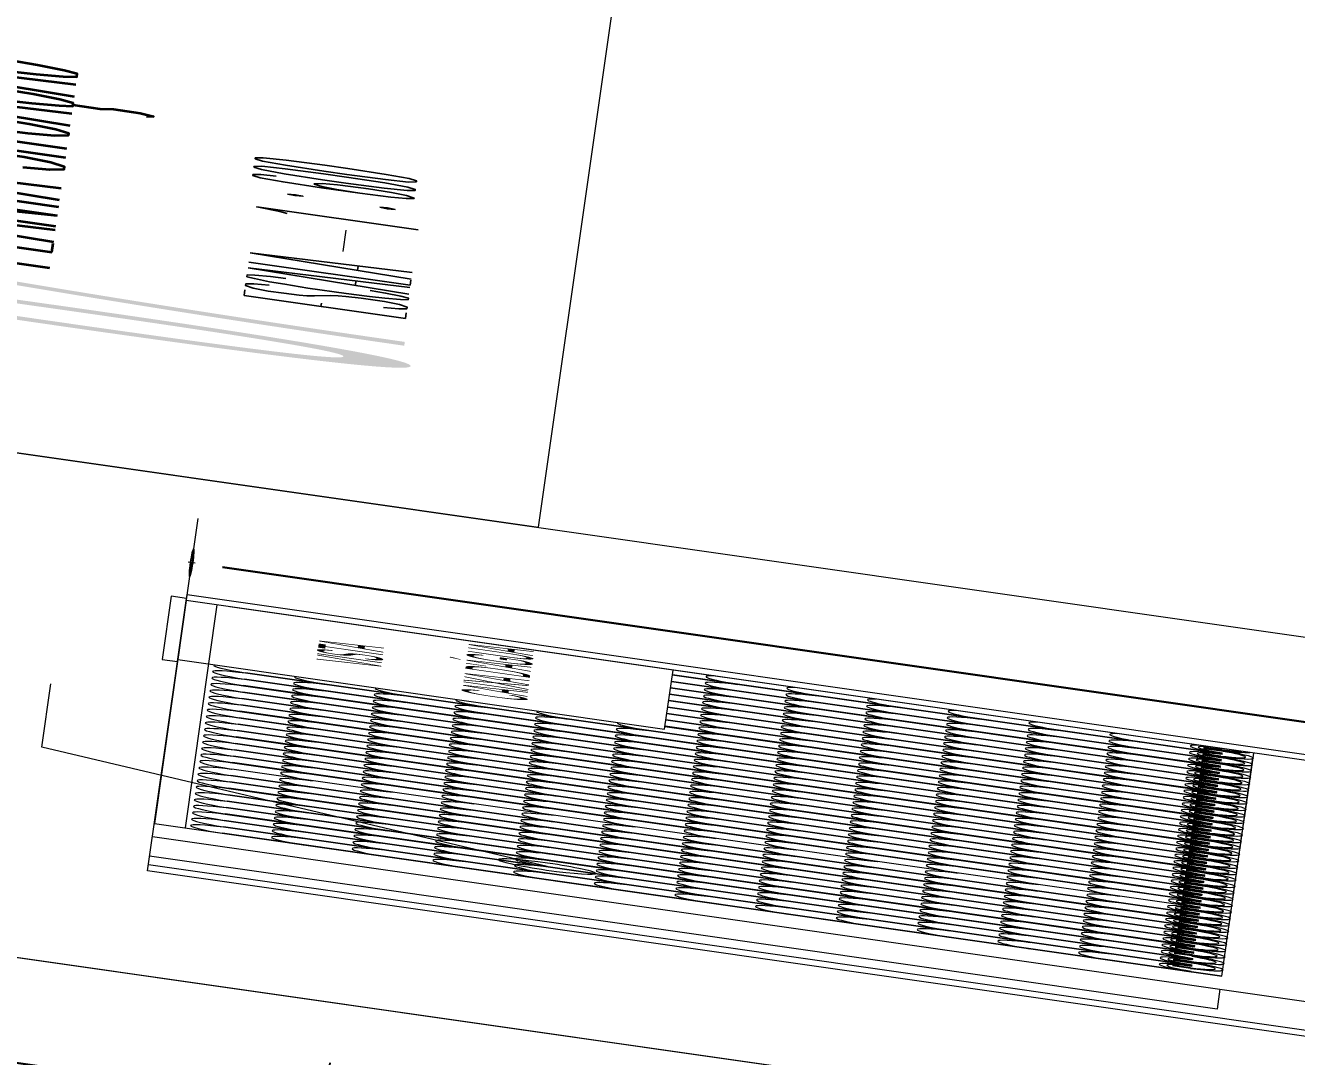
# Model space of a CAD drawing. Header units: millimetres. Extents: x -361192058 to 101130107379, y -14071650034 to 19218552450.
# Drawn here: x -134727.3 to -134581.4, y 41576.6 to 41694.9 of the extents above; entities that cross this region are included whole.
import ezdxf
from ezdxf.enums import TextEntityAlignment as Align

# ---------------------------------------------------------------- set-up
doc = ezdxf.new("R2010")
doc.units = ezdxf.units.MM
doc.header["$LTSCALE"] = 0.5
doc.layers.add('02', color=2, linetype='Continuous')
doc.layers.add('DIVERSOS', color=4, linetype='Continuous')
for name, color, linetype, lineweight in [('E-lay-9', 9, 'Continuous', 9), ('E-TXT-G', 3, 'Continuous', 30), ('E-TXT-W', 7, 'Continuous', 15), ('E-TXT-Y', 2, 'Continuous', 40)]:
    doc.layers.add(name, color=color, linetype=linetype, lineweight=lineweight)
doc.styles.add('REG140', font='romans.shx', dxfattribs={"width": 0.8, "height": 0.35})
doc.styles.add('REG80', font='romans.shx', dxfattribs={"width": 0.8, "height": 0.1})
doc.styles.add('SANSSERIF', font='sas_____.pfb', dxfattribs={"height": 1})
doc.styles.add('SANSSERIF2', font='sanssb__.ttf', dxfattribs={"width": 0.8})
doc.styles.get("Standard").update_dxf_attribs({"font": 'txt.shx', "height": 0.12})
doc.dimstyles.new('ESCALA50', dxfattribs={"dimtxt": 0.1, "dimasz": 0.06, "dimexe": 0.18, "dimexo": 0.06, "dimgap": 0.1, "dimtad": 1, "dimzin": 4, "dimdsep": 46, "dimtxsty": 'Standard', "dimblk1": 'BOLA', "dimblk2": 'BOLA', "dimsah": 1, "dimcen": -0.06, "dimse1": 1, "dimse2": 1, "dimclrd": 7, "dimclrt": 3, "dimadec": 0, "dimazin": 0, "dimtfac": 1, "dimtix": 1, "dimtmove": 0, "dimatfit": 3, "dimldrblk": 'BOLA', "dimfxl": 0, "dimtolj": 1, "dimtzin": 4, "dimarcsym": 0})

# ---------------------------------------------------------------- blocks, each defined once
blk = doc.blocks.new('BOLA')
for p, q in [((0, -1.435), (0, 1.435)), ((-1.435, 0), (1.435, 0))]:
    blk.add_line(p, q)
blk.add_circle((0, 0), 0.452)
blk = doc.blocks.new('*D893')
at = {"layer": 'Defpoints', "color": 0, "transparency": 16777216}
for p in [(4198.9358, 2424.1947), (4199.7133, 2424.1947), (4198.9358, 2419.1947)]:
    blk.add_point(p, dxfattribs=at)
at = {"layer": 'E-lay-9', "color": 7, "lineweight": -2, "transparency": 16777216}
blk.add_line((4199.7133, 2419.2547), (4199.7133, 2424.1347), dxfattribs=at)
at = {"layer": 'E-lay-9', "color": 7, "lineweight": -2, "transparency": 16777216, "xscale": 0.06, "yscale": 0.06, "zscale": 0.06}
for p, rotation in [((4199.7133, 2424.1947), 90), ((4199.7133, 2419.1947), 270)]:
    blk.add_blockref('BOLA', p, dxfattribs=dict(at, rotation=rotation))
at = {"layer": 'E-lay-9', "color": 3, "lineweight": 18, "transparency": 16777216, "insert": (4199.5533, 2421.6947), "char_height": 0.12, "attachment_point": 5, "rotation": 90}
blk.add_mtext('\\A1;5.00', dxfattribs=at)
blk = doc.blocks.new('IND_DES')
at = {"layer": 'E-TXT-W'}
blk.add_line((0.02692, -0.24277), (0.19837, -0.24277), dxfattribs=at)
at = {"layer": 'E-TXT-G', "style": 'REG80', "width": 0.8}
for s, p in [('ESCALA', (-0.44627, -0.28644)), ('1', (0.24256, -0.28644)), (':', (0.39879, -0.27065))]:
    blk.add_text(s, height=0.1, dxfattribs=at).set_placement(p)
blk.add_attdef('ESCALA', (0.48972, -0.28123), '', height=0.1, dxfattribs=at)
at = {"layer": 'E-TXT-W', "style": 'SANSSERIF2', "width": 0.6}
blk.add_attdef('00', text='', height=0.4, dxfattribs=at).set_placement((-0.70829, -0.2881), align=Align.CENTER)
at = {"layer": 'E-TXT-Y', "style": 'REG140', "width": 0.8}
for tag, p in [('PROJETO', (-0.45632, 0.18293)), ('DESENHO', (-0.45821, -0.06584))]:
    blk.add_attdef(tag, p, '', height=0.175, dxfattribs=at)
blk = doc.blocks.new('*D1448')
at = {"layer": 'Defpoints', "color": 0, "transparency": 16777216}
for p in [(4185.9588, 2426.9932), (4185.9588, 2423.7932), (4186.6764, 2423.7932)]:
    blk.add_point(p, dxfattribs=at)
at = {"layer": 'DIVERSOS', "color": 7, "lineweight": -2, "transparency": 16777216}
blk.add_line((4186.6764, 2426.9332), (4186.6764, 2423.8532), dxfattribs=at)
at = {"layer": 'DIVERSOS', "color": 7, "lineweight": -2, "transparency": 16777216, "xscale": 0.06, "yscale": 0.06, "zscale": 0.06}
for p, rotation in [((4186.6764, 2426.9932), 90), ((4186.6764, 2423.7932), 270)]:
    blk.add_blockref('BOLA', p, dxfattribs=dict(at, rotation=rotation))
at = {"layer": 'DIVERSOS', "color": 3, "lineweight": 18, "transparency": 16777216, "insert": (4186.5164, 2425.3932), "char_height": 0.12, "attachment_point": 5, "rotation": 90}
blk.add_mtext('\\A1;3.20', dxfattribs=at)
blk = doc.blocks.new('APROVADO QUADRA 21.2 MBVII')
at = {"layer": '02', "color": 8, "lineweight": 18}
for p, q in [((4192.2773, 2422.1117), (4192.2773, 2424.1947)), ((4192.7773, 2424.1947), (4192.7773, 2421.7947)), ((4192.7773, 2422.1117), (4192.2773, 2422.1117))]:
    blk.add_line(p, q, dxfattribs=at)
at = {"layer": '02', "lineweight": 18}
for points in [[(4189.29, 2443.4403), (4175.4514, 2443.4403), (4175.4514, 2409.6235), (4189.29, 2409.6235)], [(4221.9158, 2443.4122), (4201.8317, 2443.4122), (4201.8317, 2423.5409), (4221.9158, 2423.5409)], [(4201.81, 2425.7872), (4189.2963, 2425.7872), (4189.2963, 2416.8479), (4201.81, 2416.8479)]]:
    blk.add_lwpolyline(points, close=True, dxfattribs=at)
at = {"layer": 'E-lay-9', "lineweight": 18}
for p, q in [((4193.4338, 2423.4318), (4194.6044, 2424.4308)), ((4194.6044, 2424.4308), (4196.2056, 2424.4308)), ((4198.8086, 2424.2247), (4197.2086, 2424.2247)), ((4197.2086, 2424.2247), (4197.2086, 2424.1947)), ((4198.8086, 2424.1947), (4198.8086, 2424.2247)), ((4191.9086, 2424.1947), (4198.9086, 2424.1947)), ((4191.9086, 2421.7447), (4191.9086, 2424.1947)), ((4192.0586, 2421.7947), (4192.0586, 2424.1947)), ((4198.7586, 2424.1947), (4193.1086, 2424.1947)), ((4193.1086, 2424.1947), (4193.1086, 2422.1117)), ((4197.2086, 2424.1947), (4198.8086, 2424.1947)), ((4198.7586, 2421.7947), (4198.7586, 2424.1947)), ((4198.9086, 2424.1947), (4198.9086, 2421.7447)), ((4198.7586, 2424.1347), (4193.1086, 2424.1347)), ((4198.7586, 2422.1737), (4198.7586, 2424.1093)), ((4193.1086, 2422.1117), (4193.1086, 2424.0617)), ((4193.261, 2422.1737), (4193.261, 2424.0617)), ((4193.2712, 2422.1737), (4193.2712, 2424.0617)), ((4193.4236, 2422.1737), (4193.4236, 2424.0617)), ((4193.4338, 2422.1737), (4193.4338, 2424.0617)), ((4193.5862, 2422.1737), (4193.5862, 2424.0617)), ((4193.5963, 2422.1737), (4193.5963, 2424.0617)), ((4193.7487, 2422.1737), (4193.7487, 2424.0617)), ((4193.7589, 2422.1737), (4193.7589, 2424.0617)), ((4193.9113, 2422.1737), (4193.9113, 2424.0617)), ((4193.9215, 2422.1737), (4193.9215, 2424.0617)), ((4194.0739, 2422.1737), (4194.0739, 2424.0617)), ((4194.084, 2422.1737), (4194.084, 2424.0617)), ((4194.2365, 2422.1737), (4194.2365, 2424.0617)), ((4194.2466, 2422.1737), (4194.2466, 2424.0617)), ((4194.399, 2422.1737), (4194.399, 2424.0617)), ((4194.4092, 2422.1737), (4194.4092, 2424.0617)), ((4194.5616, 2422.1737), (4194.5616, 2424.0617)), ((4194.5718, 2422.1737), (4194.5718, 2424.0617)), ((4194.7343, 2422.1737), (4194.7343, 2424.0617)), ((4194.8867, 2422.1737), (4194.8867, 2424.0617)), ((4194.8969, 2422.1737), (4194.8969, 2424.0617)), ((4195.0493, 2422.1737), (4195.0493, 2424.0617)), ((4195.0595, 2422.1737), (4195.0595, 2424.0617)), ((4195.2119, 2422.1737), (4195.2119, 2424.0617)), ((4195.222, 2422.1737), (4195.222, 2424.0617)), ((4195.3744, 2422.1737), (4195.3744, 2424.0617)), ((4195.3846, 2422.1737), (4195.3846, 2424.0617)), ((4195.537, 2422.1737), (4195.537, 2424.0617)), ((4195.5472, 2422.1737), (4195.5472, 2424.0617)), ((4195.6996, 2422.1737), (4195.6996, 2424.0617)), ((4195.7097, 2422.1737), (4195.7097, 2424.0617)), ((4195.8622, 2422.1737), (4195.8622, 2424.0617)), ((4195.8723, 2422.1737), (4195.8723, 2424.0617)), ((4196.0247, 2422.1737), (4196.0247, 2424.0617)), ((4196.0349, 2422.1737), (4196.0349, 2424.0617)), ((4196.1873, 2422.1737), (4196.1873, 2424.0617)), ((4196.1975, 2422.1737), (4196.1975, 2424.0617)), ((4196.3499, 2422.1737), (4196.3499, 2424.0617)), ((4196.36, 2422.1737), (4196.36, 2424.0617)), ((4196.5124, 2422.1737), (4196.5124, 2424.0617)), ((4196.5226, 2422.1737), (4196.5226, 2424.0617)), ((4196.675, 2422.1737), (4196.675, 2424.0617)), ((4196.6852, 2422.1737), (4196.6852, 2424.0617)), ((4196.8376, 2422.1737), (4196.8376, 2424.0617)), ((4196.8477, 2422.1737), (4196.8477, 2424.0617)), ((4197.0001, 2422.1737), (4197.0001, 2424.0617)), ((4197.0103, 2422.1737), (4197.0103, 2424.0617)), ((4197.1627, 2422.1737), (4197.1627, 2424.0617)), ((4197.1729, 2422.1737), (4197.1729, 2424.0617)), ((4197.3253, 2422.1737), (4197.3253, 2423.2447)), ((4197.3354, 2422.1737), (4197.3354, 2423.2447)), ((4197.4879, 2422.1737), (4197.4879, 2423.2447)), ((4197.498, 2422.1737), (4197.498, 2423.2447)), ((4197.6504, 2422.1737), (4197.6504, 2423.2447)), ((4197.6606, 2422.1737), (4197.6606, 2423.2447)), ((4197.813, 2422.1737), (4197.813, 2423.2447)), ((4197.8232, 2422.1737), (4197.8232, 2423.2447)), ((4197.9756, 2422.1737), (4197.9756, 2423.2447)), ((4197.9857, 2422.1737), (4197.9857, 2423.2447)), ((4198.1381, 2422.1737), (4198.1381, 2423.2447)), ((4198.1483, 2422.1737), (4198.1483, 2423.2447)), ((4198.3007, 2422.1737), (4198.3007, 2423.2447)), ((4198.3109, 2422.1737), (4198.3109, 2423.2447)), ((4198.4633, 2422.1737), (4198.4633, 2423.2447)), ((4198.4734, 2422.1737), (4198.4734, 2423.2447)), ((4198.6258, 2422.1737), (4198.6258, 2423.2447)), ((4198.636, 2422.1737), (4198.636, 2423.2447)), ((4193.1899, 2422.1737), (4193.1899, 2422.2089)), ((4193.2055, 2422.1737), (4193.2055, 2422.2089)), ((4193.3267, 2422.1737), (4193.3267, 2422.2089)), ((4193.3423, 2422.1737), (4193.3423, 2422.2089)), ((4193.3525, 2422.1737), (4193.3525, 2422.2089)), ((4193.3681, 2422.1737), (4193.3681, 2422.2089)), ((4193.5049, 2422.1737), (4193.5049, 2422.2089)), ((4193.515, 2422.1737), (4193.515, 2422.2089)), ((4193.5306, 2422.1737), (4193.5306, 2422.2089)), ((4193.6519, 2422.1737), (4193.6519, 2422.2089)), ((4193.6675, 2422.1737), (4193.6675, 2422.2089)), ((4193.6776, 2422.1737), (4193.6776, 2422.2089)), ((4193.6932, 2422.1737), (4193.6932, 2422.2089)), ((4193.8144, 2422.1737), (4193.8144, 2422.2089)), ((4193.83, 2422.1737), (4193.83, 2422.2089)), ((4193.8402, 2422.1737), (4193.8402, 2422.2089)), ((4193.8558, 2422.1737), (4193.8558, 2422.2089)), ((4193.977, 2422.1737), (4193.977, 2422.2089)), ((4193.9926, 2422.1737), (4193.9926, 2422.2089)), ((4194.0028, 2422.1737), (4194.0028, 2422.2089)), ((4194.0183, 2422.1737), (4194.0183, 2422.2089)), ((4194.1396, 2422.1737), (4194.1396, 2422.2089)), ((4194.1552, 2422.1737), (4194.1552, 2422.2089)), ((4194.1653, 2422.1737), (4194.1653, 2422.2089)), ((4194.1809, 2422.1737), (4194.1809, 2422.2089)), ((4194.3022, 2422.1737), (4194.3022, 2422.2089)), ((4194.3177, 2422.1737), (4194.3177, 2422.2089)), ((4194.3279, 2422.1737), (4194.3279, 2422.2089)), ((4194.3435, 2422.1737), (4194.3435, 2422.2089)), ((4194.4647, 2422.1737), (4194.4647, 2422.2089)), ((4194.4803, 2422.1737), (4194.4803, 2422.2089)), ((4194.4905, 2422.1737), (4194.4905, 2422.2089)), ((4194.5061, 2422.1737), (4194.5061, 2422.2089)), ((4194.6273, 2422.1737), (4194.6273, 2422.2089)), ((4194.6429, 2422.1737), (4194.6429, 2422.2089)), ((4194.653, 2422.1737), (4194.653, 2422.2089)), ((4194.6686, 2422.1737), (4194.6686, 2422.2089)), ((4194.7899, 2422.1737), (4194.7899, 2422.2089)), ((4194.8054, 2422.1737), (4194.8054, 2422.2089)), ((4194.8156, 2422.1737), (4194.8156, 2422.2089)), ((4194.8312, 2422.1737), (4194.8312, 2422.2089)), ((4194.9524, 2422.1737), (4194.9524, 2422.2089)), ((4194.968, 2422.1737), (4194.968, 2422.2089)), ((4194.9782, 2422.1737), (4194.9782, 2422.2089)), ((4194.9938, 2422.1737), (4194.9938, 2422.2089)), ((4195.115, 2422.1737), (4195.115, 2422.2089)), ((4195.1306, 2422.1737), (4195.1306, 2422.2089)), ((4195.1407, 2422.1737), (4195.1407, 2422.2089)), ((4195.1563, 2422.1737), (4195.1563, 2422.2089)), ((4195.2776, 2422.1737), (4195.2776, 2422.2089)), ((4195.2932, 2422.1737), (4195.2932, 2422.2089)), ((4195.3033, 2422.1737), (4195.3033, 2422.2089)), ((4195.3189, 2422.1737), (4195.3189, 2422.2089)), ((4195.4401, 2422.1737), (4195.4401, 2422.2089)), ((4195.4557, 2422.1737), (4195.4557, 2422.2089)), ((4195.4659, 2422.1737), (4195.4659, 2422.2089)), ((4195.4815, 2422.1737), (4195.4815, 2422.2089)), ((4195.6027, 2422.1737), (4195.6027, 2422.2089)), ((4195.6183, 2422.1737), (4195.6183, 2422.2089)), ((4195.6285, 2422.1737), (4195.6285, 2422.2089)), ((4195.644, 2422.1737), (4195.644, 2422.2089)), ((4195.7653, 2422.1737), (4195.7653, 2422.2089)), ((4195.7809, 2422.1737), (4195.7809, 2422.2089)), ((4195.791, 2422.1737), (4195.791, 2422.2089)), ((4195.8066, 2422.1737), (4195.8066, 2422.2089)), ((4195.9279, 2422.1737), (4195.9279, 2422.2089)), ((4195.9434, 2422.1737), (4195.9434, 2422.2089)), ((4195.9536, 2422.1737), (4195.9536, 2422.2089)), ((4195.9692, 2422.1737), (4195.9692, 2422.2089)), ((4196.0904, 2422.1737), (4196.0904, 2422.2089)), ((4196.106, 2422.1737), (4196.106, 2422.2089)), ((4196.1162, 2422.1737), (4196.1162, 2422.2089)), ((4196.1318, 2422.1737), (4196.1318, 2422.2089)), ((4196.253, 2422.1737), (4196.253, 2422.2089)), ((4196.2686, 2422.1737), (4196.2686, 2422.2089)), ((4196.2787, 2422.1737), (4196.2787, 2422.2089)), ((4196.2943, 2422.1737), (4196.2943, 2422.2089)), ((4196.4156, 2422.1737), (4196.4156, 2422.2089)), ((4196.4311, 2422.1737), (4196.4311, 2422.2089)), ((4196.4413, 2422.1737), (4196.4413, 2422.2089)), ((4196.4569, 2422.1737), (4196.4569, 2422.2089)), ((4196.5781, 2422.1737), (4196.5781, 2422.2089)), ((4196.5937, 2422.1737), (4196.5937, 2422.2089)), ((4196.6039, 2422.1737), (4196.6039, 2422.2089)), ((4196.6195, 2422.1737), (4196.6195, 2422.2089)), ((4196.7407, 2422.1737), (4196.7407, 2422.2089)), ((4196.7563, 2422.1737), (4196.7563, 2422.2089)), ((4196.7664, 2422.1737), (4196.7664, 2422.2089)), ((4196.782, 2422.1737), (4196.782, 2422.2089)), ((4196.9033, 2422.1737), (4196.9033, 2422.2089)), ((4196.9189, 2422.1737), (4196.9189, 2422.2089)), ((4196.929, 2422.1737), (4196.929, 2422.2089)), ((4196.9446, 2422.1737), (4196.9446, 2422.2089)), ((4197.0658, 2422.1737), (4197.0658, 2422.2089)), ((4197.0814, 2422.1737), (4197.0814, 2422.2089)), ((4197.0916, 2422.1737), (4197.0916, 2422.2089)), ((4197.1072, 2422.1737), (4197.1072, 2422.2089)), ((4197.2284, 2422.1737), (4197.2284, 2422.2089)), ((4197.244, 2422.1737), (4197.244, 2422.2089)), ((4197.2542, 2422.1737), (4197.2542, 2422.2089)), ((4197.2697, 2422.1737), (4197.2697, 2422.2089)), ((4197.391, 2422.1737), (4197.391, 2422.2089)), ((4197.4066, 2422.1737), (4197.4066, 2422.2089)), ((4197.4167, 2422.1737), (4197.4167, 2422.2089)), ((4197.4323, 2422.1737), (4197.4323, 2422.2089)), ((4197.5536, 2422.1737), (4197.5536, 2422.2089)), ((4197.5691, 2422.1737), (4197.5691, 2422.2089)), ((4197.5793, 2422.1737), (4197.5793, 2422.2089)), ((4197.5949, 2422.1737), (4197.5949, 2422.2089)), ((4197.7161, 2422.1737), (4197.7161, 2422.2089)), ((4197.7317, 2422.1737), (4197.7317, 2422.2089)), ((4197.7419, 2422.1737), (4197.7419, 2422.2089)), ((4197.7575, 2422.1737), (4197.7575, 2422.2089)), ((4197.8787, 2422.1737), (4197.8787, 2422.2089)), ((4197.8943, 2422.1737), (4197.8943, 2422.2089)), ((4197.9044, 2422.1737), (4197.9044, 2422.2089)), ((4197.92, 2422.1737), (4197.92, 2422.2089)), ((4198.0413, 2422.1737), (4198.0413, 2422.2089)), ((4198.0568, 2422.1737), (4198.0568, 2422.2089)), ((4198.067, 2422.1737), (4198.067, 2422.2089)), ((4198.0826, 2422.1737), (4198.0826, 2422.2089)), ((4198.2038, 2422.1737), (4198.2038, 2422.2089)), ((4198.2194, 2422.1737), (4198.2194, 2422.2089)), ((4198.2296, 2422.1737), (4198.2296, 2422.2089)), ((4198.2452, 2422.1737), (4198.2452, 2422.2089)), ((4198.3664, 2422.1737), (4198.3664, 2422.2089)), ((4198.382, 2422.1737), (4198.382, 2422.2089)), ((4198.3921, 2422.1737), (4198.3921, 2422.2089)), ((4198.4077, 2422.1737), (4198.4077, 2422.2089)), ((4198.529, 2422.1737), (4198.529, 2422.2089)), ((4198.5446, 2422.1737), (4198.5446, 2422.2089)), ((4198.5547, 2422.1737), (4198.5547, 2422.2089)), ((4198.5703, 2422.1737), (4198.5703, 2422.2089)), ((4198.6915, 2422.1737), (4198.6915, 2422.2089)), ((4198.7071, 2422.1737), (4198.7071, 2422.2089)), ((4198.7173, 2422.1737), (4198.7173, 2422.2089)), ((4198.7329, 2422.1737), (4198.7329, 2422.2089)), ((4193.1086, 2422.1117), (4194.7344, 2422.1117)), ((4193.7589, 2422.1117), (4195.3847, 2422.1117)), ((4194.4092, 2422.1117), (4196.0349, 2422.1117)), ((4195.0595, 2422.1117), (4196.6852, 2422.1117)), ((4195.7097, 2422.1117), (4197.3355, 2422.1117)), ((4196.36, 2422.1117), (4197.9858, 2422.1117)), ((4197.0103, 2422.1117), (4198.6361, 2422.1117)), ((4197.1729, 2422.1117), (4198.7586, 2422.1117))]:
    blk.add_line(p, q, dxfattribs=at)
blk.add_lwpolyline([(4198.7586, 2423.2447), (4198.7586, 2424.1947), (4197.2586, 2424.1947), (4197.2586, 2423.2447)], close=True, dxfattribs=at)
at = {"layer": 'E-lay-9', "lineweight": 18, "flags": 128}
for points in [[(4193.1086, 2422.1717), (4193.1242, 2422.1717, -0.788263), (4193.2454, 2422.1717), (4193.261, 2422.1717, 0.827036)], [(4193.2712, 2422.1717), (4193.2868, 2422.1717, -0.788263), (4193.408, 2422.1717), (4193.4236, 2422.1717, 0.827036)], [(4193.4338, 2422.1717), (4193.4494, 2422.1717, -0.788263), (4193.5706, 2422.1717), (4193.5862, 2422.1717, 0.827036)], [(4193.5963, 2422.1717), (4193.6119, 2422.1717, -0.788263), (4193.7332, 2422.1717), (4193.7487, 2422.1717, 0.827036)], [(4193.7589, 2422.1717), (4193.7745, 2422.1717, -0.788263), (4193.8957, 2422.1717), (4193.9113, 2422.1717, 0.827036)], [(4193.9215, 2422.1717), (4193.9371, 2422.1717, -0.788263), (4194.0583, 2422.1717), (4194.0739, 2422.1717, 0.827036)], [(4194.084, 2422.1717), (4194.0996, 2422.1717, -0.788263), (4194.2209, 2422.1717), (4194.2365, 2422.1717, 0.827036)], [(4194.2466, 2422.1717), (4194.2622, 2422.1717, -0.788263), (4194.3834, 2422.1717), (4194.399, 2422.1717, 0.827036)], [(4194.4092, 2422.1717), (4194.4248, 2422.1717, -0.788263), (4194.546, 2422.1717), (4194.5616, 2422.1717, 0.827036)], [(4194.5718, 2422.1717), (4194.5873, 2422.1717, -0.788263), (4194.7086, 2422.1717), (4194.7242, 2422.1717, 0.827036)], [(4194.7343, 2422.1717), (4194.7499, 2422.1717, -0.788263), (4194.8711, 2422.1717), (4194.8867, 2422.1717, 0.827036)], [(4194.8969, 2422.1717), (4194.9125, 2422.1717, -0.788263), (4195.0337, 2422.1717), (4195.0493, 2422.1717, 0.827036)], [(4195.0595, 2422.1717), (4195.0751, 2422.1717, -0.788263), (4195.1963, 2422.1717), (4195.2119, 2422.1717, 0.827036)], [(4195.222, 2422.1717), (4195.2376, 2422.1717, -0.788263), (4195.3589, 2422.1717), (4195.3744, 2422.1717, 0.827036)], [(4195.3846, 2422.1717), (4195.4002, 2422.1717, -0.788263), (4195.5214, 2422.1717), (4195.537, 2422.1717, 0.827036)], [(4195.5472, 2422.1717), (4195.5628, 2422.1717, -0.788263), (4195.684, 2422.1717), (4195.6996, 2422.1717, 0.827036)], [(4195.7097, 2422.1717), (4195.7253, 2422.1717, -0.788263), (4195.8466, 2422.1717), (4195.8622, 2422.1717, 0.827036)], [(4195.8723, 2422.1717), (4195.8879, 2422.1717, -0.788263), (4196.0091, 2422.1717), (4196.0247, 2422.1717, 0.827036)], [(4196.0349, 2422.1717), (4196.0505, 2422.1717, -0.788263), (4196.1717, 2422.1717), (4196.1873, 2422.1717, 0.827036)], [(4196.1975, 2422.1717), (4196.213, 2422.1717, -0.788263), (4196.3343, 2422.1717), (4196.3499, 2422.1717, 0.827036)], [(4196.36, 2422.1717), (4196.3756, 2422.1717, -0.788263), (4196.4968, 2422.1717), (4196.5124, 2422.1717, 0.827036)], [(4196.5226, 2422.1717), (4196.5382, 2422.1717, -0.788263), (4196.6594, 2422.1717), (4196.675, 2422.1717, 0.827036)], [(4196.6852, 2422.1717), (4196.7008, 2422.1717, -0.788263), (4196.822, 2422.1717), (4196.8376, 2422.1717, 0.827036)], [(4196.8477, 2422.1717), (4196.8633, 2422.1717, -0.788263), (4196.9846, 2422.1717), (4197.0001, 2422.1717, 0.827036)], [(4197.0103, 2422.1717), (4197.0259, 2422.1717, -0.788263), (4197.1471, 2422.1717), (4197.1627, 2422.1717, 0.827036)], [(4197.1729, 2422.1717), (4197.1885, 2422.1717, -0.788263), (4197.3097, 2422.1717), (4197.3253, 2422.1717, 0.827036)], [(4197.3354, 2422.1717), (4197.351, 2422.1717, -0.788263), (4197.4723, 2422.1717), (4197.4879, 2422.1717, 0.827036)], [(4197.498, 2422.1717), (4197.5136, 2422.1717, -0.788263), (4197.6348, 2422.1717), (4197.6504, 2422.1717, 0.827036)], [(4197.6606, 2422.1717), (4197.6762, 2422.1717, -0.788263), (4197.7974, 2422.1717), (4197.813, 2422.1717, 0.827036)], [(4197.8232, 2422.1717), (4197.8387, 2422.1717, -0.788263), (4197.96, 2422.1717), (4197.9756, 2422.1717, 0.827036)], [(4197.9857, 2422.1717), (4198.0013, 2422.1717, -0.788263), (4198.1225, 2422.1717), (4198.1381, 2422.1717, 0.827036)], [(4198.1483, 2422.1717), (4198.1639, 2422.1717, -0.788263), (4198.2851, 2422.1717), (4198.3007, 2422.1717, 0.827036)], [(4198.3109, 2422.1717), (4198.3264, 2422.1717, -0.788263), (4198.4477, 2422.1717), (4198.4633, 2422.1717, 0.827036)], [(4198.4734, 2422.1717), (4198.489, 2422.1717, -0.788263), (4198.6103, 2422.1717), (4198.6258, 2422.1717, 0.827036)], [(4193.1899, 2422.1737), (4193.2055, 2422.1737, 0.788263), (4193.3267, 2422.1737), (4193.3423, 2422.1737, -0.827036)], [(4193.3525, 2422.1737), (4193.3681, 2422.1737, 0.788263), (4193.4893, 2422.1737), (4193.5049, 2422.1737, -0.827036)], [(4193.515, 2422.1737), (4193.5306, 2422.1737, 0.788263), (4193.6519, 2422.1737), (4193.6675, 2422.1737, -0.827036)], [(4193.6776, 2422.1737), (4193.6932, 2422.1737, 0.788263), (4193.8144, 2422.1737), (4193.83, 2422.1737, -0.827036)], [(4193.8402, 2422.1737), (4193.8558, 2422.1737, 0.788263), (4193.977, 2422.1737), (4193.9926, 2422.1737, -0.827036)], [(4194.0028, 2422.1737), (4194.0183, 2422.1737, 0.788263), (4194.1396, 2422.1737), (4194.1552, 2422.1737, -0.827036)], [(4194.1653, 2422.1737), (4194.1809, 2422.1737, 0.788263), (4194.3022, 2422.1737), (4194.3177, 2422.1737, -0.827036)], [(4194.3279, 2422.1737), (4194.3435, 2422.1737, 0.788263), (4194.4647, 2422.1737), (4194.4803, 2422.1737, -0.827036)], [(4194.4905, 2422.1737), (4194.5061, 2422.1737, 0.788263), (4194.6273, 2422.1737), (4194.6429, 2422.1737, -0.827036)], [(4194.653, 2422.1737), (4194.6686, 2422.1737, 0.788263), (4194.7899, 2422.1737), (4194.8054, 2422.1737, -0.827036)], [(4194.8156, 2422.1737), (4194.8312, 2422.1737, 0.788263), (4194.9524, 2422.1737), (4194.968, 2422.1737, -0.827036)], [(4194.9782, 2422.1737), (4194.9938, 2422.1737, 0.788263), (4195.115, 2422.1737), (4195.1306, 2422.1737, -0.827036)], [(4195.1407, 2422.1737), (4195.1563, 2422.1737, 0.788263), (4195.2776, 2422.1737), (4195.2932, 2422.1737, -0.827036)], [(4195.3033, 2422.1737), (4195.3189, 2422.1737, 0.788263), (4195.4401, 2422.1737), (4195.4557, 2422.1737, -0.827036)], [(4195.4659, 2422.1737), (4195.4815, 2422.1737, 0.788263), (4195.6027, 2422.1737), (4195.6183, 2422.1737, -0.827036)], [(4195.6285, 2422.1737), (4195.644, 2422.1737, 0.788263), (4195.7653, 2422.1737), (4195.7809, 2422.1737, -0.827036)], [(4195.791, 2422.1737), (4195.8066, 2422.1737, 0.788263), (4195.9279, 2422.1737), (4195.9434, 2422.1737, -0.827036)], [(4195.9536, 2422.1737), (4195.9692, 2422.1737, 0.788263), (4196.0904, 2422.1737), (4196.106, 2422.1737, -0.827036)], [(4196.1162, 2422.1737), (4196.1318, 2422.1737, 0.788263), (4196.253, 2422.1737), (4196.2686, 2422.1737, -0.827036)], [(4196.2787, 2422.1737), (4196.2943, 2422.1737, 0.788263), (4196.4156, 2422.1737), (4196.4311, 2422.1737, -0.827036)], [(4196.4413, 2422.1737), (4196.4569, 2422.1737, 0.788263), (4196.5781, 2422.1737), (4196.5937, 2422.1737, -0.827036)], [(4196.6039, 2422.1737), (4196.6195, 2422.1737, 0.788263), (4196.7407, 2422.1737), (4196.7563, 2422.1737, -0.827036)], [(4196.7664, 2422.1737), (4196.782, 2422.1737, 0.788263), (4196.9033, 2422.1737), (4196.9189, 2422.1737, -0.827036)], [(4196.929, 2422.1737), (4196.9446, 2422.1737, 0.788263), (4197.0658, 2422.1737), (4197.0814, 2422.1737, -0.827036)], [(4197.0916, 2422.1737), (4197.1072, 2422.1737, 0.788263), (4197.2284, 2422.1737), (4197.244, 2422.1737, -0.827036)], [(4197.2542, 2422.1737), (4197.2697, 2422.1737, 0.788263), (4197.391, 2422.1737), (4197.4066, 2422.1737, -0.827036)], [(4197.4167, 2422.1737), (4197.4323, 2422.1737, 0.788263), (4197.5536, 2422.1737), (4197.5691, 2422.1737, -0.827036)], [(4197.5793, 2422.1737), (4197.5949, 2422.1737, 0.788263), (4197.7161, 2422.1737), (4197.7317, 2422.1737, -0.827036)], [(4197.7419, 2422.1737), (4197.7575, 2422.1737, 0.788263), (4197.8787, 2422.1737), (4197.8943, 2422.1737, -0.827036)], [(4197.9044, 2422.1737), (4197.92, 2422.1737, 0.788263), (4198.0413, 2422.1737), (4198.0568, 2422.1737, -0.827036)], [(4198.067, 2422.1737), (4198.0826, 2422.1737, 0.788263), (4198.2038, 2422.1737), (4198.2194, 2422.1737, -0.827036)], [(4198.2296, 2422.1737), (4198.2452, 2422.1737, 0.788263), (4198.3664, 2422.1737), (4198.382, 2422.1737, -0.827036)], [(4198.3921, 2422.1737), (4198.4077, 2422.1737, 0.788263), (4198.529, 2422.1737), (4198.5446, 2422.1737, -0.827036)], [(4198.5547, 2422.1737), (4198.5703, 2422.1737, 0.788263), (4198.6915, 2422.1737), (4198.7071, 2422.1737, -0.827036)]]:
    blk.add_lwpolyline(points, format="xyb", close=True, dxfattribs=at)
for points in [[(4198.7586, 2422.2193, 0.553916), (4198.636, 2422.1717), (4198.6516, 2422.1717, -0.60452), (4198.7586, 2422.1987)], [(4194.7344, 2422.1109, -0.378735), (4194.653, 2422.1737), (4194.6686, 2422.1737, 0.369975), (4194.7344, 2422.1262)], [(4195.3847, 2422.1109, -0.378735), (4195.3033, 2422.1737), (4195.3189, 2422.1737, 0.369975), (4195.3847, 2422.1262)], [(4196.0349, 2422.1109, -0.378735), (4195.9536, 2422.1737), (4195.9692, 2422.1737, 0.369975), (4196.0349, 2422.1262)], [(4196.6852, 2422.1109, -0.378735), (4196.6039, 2422.1737), (4196.6195, 2422.1737, 0.369975), (4196.6852, 2422.1262)], [(4197.3355, 2422.1109, -0.378735), (4197.2542, 2422.1737), (4197.2697, 2422.1737, 0.369975), (4197.3355, 2422.1262)], [(4197.9858, 2422.1109, -0.378735), (4197.9044, 2422.1737), (4197.92, 2422.1737, 0.369975), (4197.9858, 2422.1262)], [(4198.6361, 2422.1109, -0.378735), (4198.5547, 2422.1737), (4198.5703, 2422.1737, 0.369975), (4198.6361, 2422.1262)], [(4198.7586, 2422.119, -0.23306), (4198.7173, 2422.1737), (4198.7329, 2422.1737, 0.187537), (4198.7586, 2422.1366, 0.187537)]]:
    blk.add_lwpolyline(points, format="xyb", dxfattribs=at)
at = {"layer": 'E-lay-9', "lineweight": 18}
blk.add_circle((4193.4338, 2423.4318), 0.0956, dxfattribs=at)
for centre, start, end in [((4193.1848, 2424.0471), 10.8161, 169.1839), ((4193.3474, 2424.0471), 10.8161, 169.1839), ((4193.51, 2424.0471), 10.8161, 169.1839), ((4193.6725, 2424.0471), 10.8161, 169.1839), ((4193.8351, 2424.0471), 10.8161, 169.1839), ((4193.9977, 2424.0471), 10.8161, 169.1839), ((4194.1602, 2424.0471), 10.8161, 169.1839), ((4194.3228, 2424.0471), 10.8161, 169.1839), ((4194.4854, 2424.0471), 10.8161, 169.1839), ((4194.648, 2424.0471), 10.8161, 169.1839), ((4194.8105, 2424.0471), 10.8161, 169.1839), ((4194.9731, 2424.0471), 10.8161, 169.1839), ((4195.1357, 2424.0471), 10.8161, 169.1839), ((4195.2982, 2424.0471), 10.8161, 169.1839), ((4195.4608, 2424.0471), 10.8161, 169.1839), ((4195.6234, 2424.0471), 10.8161, 169.1839), ((4195.7859, 2424.0471), 10.8161, 169.1839), ((4195.9485, 2424.0471), 10.8161, 169.1839), ((4196.1111, 2424.0471), 10.8161, 169.1839), ((4196.2737, 2424.0471), 10.8161, 169.1839), ((4196.4362, 2424.0471), 10.8161, 169.1839), ((4196.5988, 2424.0471), 10.8161, 169.1839), ((4196.7614, 2424.0471), 10.8161, 169.1839), ((4196.9239, 2424.0471), 10.8161, 169.1839), ((4197.0865, 2424.0471), 10.8161, 169.1839), ((4197.2491, 2424.0471), 82.932, 169.1839), ((4193.1848, 2423.8896), 10.8161, 169.1839), ((4193.3474, 2423.8896), 10.8161, 169.1839), ((4193.51, 2423.8896), 10.8161, 169.1839), ((4193.6725, 2423.8896), 10.8161, 169.1839), ((4193.8351, 2423.8896), 10.8161, 169.1839), ((4193.9977, 2423.8896), 10.8161, 169.1839), ((4194.1602, 2423.8896), 10.8161, 169.1839), ((4194.3228, 2423.8896), 10.8161, 169.1839), ((4194.4854, 2423.8896), 10.8161, 169.1839), ((4194.648, 2423.8896), 10.8161, 169.1839), ((4194.8105, 2423.8896), 10.8161, 169.1839), ((4194.9731, 2423.8896), 10.8161, 169.1839), ((4195.1357, 2423.8896), 10.8161, 169.1839), ((4195.2982, 2423.8896), 10.8161, 169.1839), ((4195.4608, 2423.8896), 10.8161, 169.1839), ((4195.6234, 2423.8896), 10.8161, 169.1839), ((4195.7859, 2423.8896), 10.8161, 169.1839), ((4195.9485, 2423.8896), 10.8161, 169.1839), ((4196.1111, 2423.8896), 10.8161, 169.1839), ((4196.2737, 2423.8896), 10.8161, 169.1839), ((4196.4362, 2423.8896), 10.8161, 169.1839), ((4196.5988, 2423.8896), 10.8161, 169.1839), ((4196.7614, 2423.8896), 10.8161, 169.1839), ((4196.9239, 2423.8896), 10.8161, 169.1839), ((4197.0865, 2423.8896), 10.8161, 169.1839), ((4197.2491, 2423.8896), 82.932, 169.1839), ((4193.1848, 2423.7321), 10.8161, 169.1839), ((4193.3474, 2423.7321), 10.8161, 169.1839), ((4193.51, 2423.7321), 10.8161, 169.1839), ((4193.6725, 2423.7321), 10.8161, 169.1839), ((4193.8351, 2423.7321), 10.8161, 169.1839), ((4193.9977, 2423.7321), 10.8161, 169.1839), ((4194.1602, 2423.7321), 10.8161, 169.1839), ((4194.3228, 2423.7321), 10.8161, 169.1839), ((4194.4854, 2423.7321), 10.8161, 169.1839), ((4194.648, 2423.7321), 10.8161, 169.1839), ((4194.8105, 2423.7321), 10.8161, 169.1839), ((4194.9731, 2423.7321), 10.8161, 169.1839), ((4195.1357, 2423.7321), 10.8161, 169.1839), ((4195.2982, 2423.7321), 10.8161, 169.1839), ((4195.4608, 2423.7321), 10.8161, 169.1839), ((4195.6234, 2423.7321), 10.8161, 169.1839), ((4195.7859, 2423.7321), 10.8161, 169.1839), ((4195.9485, 2423.7321), 10.8161, 169.1839), ((4196.1111, 2423.7321), 10.8161, 169.1839), ((4196.2737, 2423.7321), 10.8161, 169.1839), ((4196.4362, 2423.7321), 10.8161, 169.1839), ((4196.5988, 2423.7321), 10.8161, 169.1839), ((4196.7614, 2423.7321), 10.8161, 169.1839), ((4196.9239, 2423.7321), 10.8161, 169.1839), ((4197.0865, 2423.7321), 10.8161, 169.1839), ((4197.2491, 2423.7321), 82.932, 169.1839), ((4193.1848, 2423.5746), 10.8161, 169.1839), ((4193.3474, 2423.5746), 10.8161, 169.1839), ((4193.51, 2423.5746), 10.8161, 169.1839), ((4193.6725, 2423.5746), 10.8161, 169.1839), ((4193.8351, 2423.5746), 10.8161, 169.1839), ((4193.9977, 2423.5746), 10.8161, 169.1839), ((4194.1602, 2423.5746), 10.8161, 169.1839), ((4194.3228, 2423.5746), 10.8161, 169.1839), ((4194.4854, 2423.5746), 10.8161, 169.1839), ((4194.648, 2423.5746), 10.8161, 169.1839), ((4194.8105, 2423.5746), 10.8161, 169.1839), ((4194.9731, 2423.5746), 10.8161, 169.1839), ((4195.1357, 2423.5746), 10.8161, 169.1839), ((4195.2982, 2423.5746), 10.8161, 169.1839), ((4195.4608, 2423.5746), 10.8161, 169.1839), ((4195.6234, 2423.5746), 10.8161, 169.1839), ((4195.7859, 2423.5746), 10.8161, 169.1839), ((4195.9485, 2423.5746), 10.8161, 169.1839), ((4196.1111, 2423.5746), 10.8161, 169.1839), ((4196.2737, 2423.5746), 10.8161, 169.1839), ((4196.4362, 2423.5746), 10.8161, 169.1839), ((4196.5988, 2423.5746), 10.8161, 169.1839), ((4196.7614, 2423.5746), 10.8161, 169.1839), ((4196.9239, 2423.5746), 10.8161, 169.1839), ((4197.0865, 2423.5746), 10.8161, 169.1839), ((4197.2491, 2423.5746), 82.932, 169.1839), ((4193.1848, 2423.4171), 10.8161, 169.1839), ((4193.3474, 2423.4171), 10.8161, 169.1839), ((4193.51, 2423.4171), 10.8161, 169.1839), ((4193.6725, 2423.4171), 10.8161, 169.1839), ((4193.8351, 2423.4171), 10.8161, 169.1839), ((4193.9977, 2423.4171), 10.8161, 169.1839), ((4194.1602, 2423.4171), 10.8161, 169.1839), ((4194.3228, 2423.4171), 10.8161, 169.1839), ((4194.4854, 2423.4171), 10.8161, 169.1839), ((4194.648, 2423.4171), 10.8161, 169.1839), ((4194.8105, 2423.4171), 10.8161, 169.1839), ((4194.9731, 2423.4171), 10.8161, 169.1839), ((4195.1357, 2423.4171), 10.8161, 169.1839), ((4195.2982, 2423.4171), 10.8161, 169.1839), ((4195.4608, 2423.4171), 10.8161, 169.1839), ((4195.6234, 2423.4171), 10.8161, 169.1839), ((4195.7859, 2423.4171), 10.8161, 169.1839), ((4195.9485, 2423.4171), 10.8161, 169.1839), ((4196.1111, 2423.4171), 10.8161, 169.1839), ((4196.2737, 2423.4171), 10.8161, 169.1839), ((4196.4362, 2423.4171), 10.8161, 169.1839), ((4196.5988, 2423.4171), 10.8161, 169.1839), ((4196.7614, 2423.4171), 10.8161, 169.1839), ((4196.9239, 2423.4171), 10.8161, 169.1839), ((4197.0865, 2423.4171), 10.8161, 169.1839), ((4197.2491, 2423.4171), 82.932, 169.1839), ((4193.1848, 2423.2596), 10.8161, 169.1839), ((4193.3474, 2423.2596), 10.8161, 169.1839), ((4193.51, 2423.2596), 10.8161, 169.1839), ((4193.6725, 2423.2596), 10.8161, 169.1839), ((4193.8351, 2423.2596), 10.8161, 169.1839), ((4193.9977, 2423.2596), 10.8161, 169.1839), ((4194.1602, 2423.2596), 10.8161, 169.1839), ((4194.3228, 2423.2596), 10.8161, 169.1839), ((4194.4854, 2423.2596), 10.8161, 169.1839), ((4194.648, 2423.2596), 10.8161, 169.1839), ((4194.8105, 2423.2596), 10.8161, 169.1839), ((4194.9731, 2423.2596), 10.8161, 169.1839), ((4195.1357, 2423.2596), 10.8161, 169.1839), ((4195.2982, 2423.2596), 10.8161, 169.1839), ((4195.4608, 2423.2596), 10.8161, 169.1839), ((4195.6234, 2423.2596), 10.8161, 169.1839), ((4195.7859, 2423.2596), 10.8161, 169.1839), ((4195.9485, 2423.2596), 10.8161, 169.1839), ((4196.1111, 2423.2596), 10.8161, 169.1839), ((4196.2737, 2423.2596), 10.8161, 169.1839), ((4196.4362, 2423.2596), 10.8161, 169.1839), ((4196.5988, 2423.2596), 10.8161, 169.1839), ((4196.7614, 2423.2596), 10.8161, 169.1839), ((4196.9239, 2423.2596), 10.8161, 169.1839), ((4197.0865, 2423.2596), 10.8161, 169.1839), ((4197.2491, 2423.2596), 82.932, 169.1839), ((4193.1848, 2423.1021), 10.8161, 169.1839), ((4193.3474, 2423.1021), 10.8161, 169.1839), ((4193.51, 2423.1021), 10.8161, 169.1839), ((4193.6725, 2423.1021), 10.8161, 169.1839), ((4193.8351, 2423.1021), 10.8161, 169.1839), ((4193.9977, 2423.1021), 10.8161, 169.1839), ((4194.1602, 2423.1021), 10.8161, 169.1839), ((4194.3228, 2423.1021), 10.8161, 169.1839), ((4194.4854, 2423.1021), 10.8161, 169.1839), ((4194.648, 2423.1021), 10.8161, 169.1839), ((4194.8105, 2423.1021), 10.8161, 169.1839), ((4194.9731, 2423.1021), 10.8161, 169.1839), ((4195.1357, 2423.1021), 10.8161, 169.1839), ((4195.2982, 2423.1021), 10.8161, 169.1839), ((4195.4608, 2423.1021), 10.8161, 169.1839), ((4195.6234, 2423.1021), 10.8161, 169.1839), ((4195.7859, 2423.1021), 10.8161, 169.1839), ((4195.9485, 2423.1021), 10.8161, 169.1839), ((4196.1111, 2423.1021), 10.8161, 169.1839), ((4196.2737, 2423.1021), 10.8161, 169.1839), ((4196.4362, 2423.1021), 10.8161, 169.1839), ((4196.5988, 2423.1021), 10.8161, 169.1839), ((4196.7614, 2423.1021), 10.8161, 169.1839), ((4196.9239, 2423.1021), 10.8161, 169.1839), ((4197.0865, 2423.1021), 10.8161, 169.1839), ((4197.2491, 2423.1021), 10.8161, 169.1839), ((4197.4116, 2423.1021), 10.8161, 169.1839), ((4197.5742, 2423.1021), 10.8161, 169.1839), ((4197.7368, 2423.1021), 10.8161, 169.1839), ((4197.8994, 2423.1021), 10.8161, 169.1839), ((4198.0619, 2423.1021), 10.8161, 169.1839), ((4198.2245, 2423.1021), 10.8161, 169.1839), ((4198.3871, 2423.1021), 10.8161, 169.1839), ((4198.5496, 2423.1021), 10.8161, 169.1839), ((4198.7122, 2423.1021), 53.2529, 169.1839), ((4193.1848, 2422.9446), 10.8161, 169.1839), ((4193.3474, 2422.9446), 10.8161, 169.1839), ((4193.51, 2422.9446), 10.8161, 169.1839), ((4193.6725, 2422.9446), 10.8161, 169.1839), ((4193.8351, 2422.9446), 10.8161, 169.1839), ((4193.9977, 2422.9446), 10.8161, 169.1839), ((4194.1602, 2422.9446), 10.8161, 169.1839), ((4194.3228, 2422.9446), 10.8161, 169.1839), ((4194.4854, 2422.9446), 10.8161, 169.1839), ((4194.648, 2422.9446), 10.8161, 169.1839), ((4194.8105, 2422.9446), 10.8161, 169.1839), ((4194.9731, 2422.9446), 10.8161, 169.1839), ((4195.1357, 2422.9446), 10.8161, 169.1839), ((4195.2982, 2422.9446), 10.8161, 169.1839), ((4195.4608, 2422.9446), 10.8161, 169.1839), ((4195.6234, 2422.9446), 10.8161, 169.1839), ((4195.7859, 2422.9446), 10.8161, 169.1839), ((4195.9485, 2422.9446), 10.8161, 169.1839), ((4196.1111, 2422.9446), 10.8161, 169.1839), ((4196.2737, 2422.9446), 10.8161, 169.1839), ((4196.4362, 2422.9446), 10.8161, 169.1839), ((4196.5988, 2422.9446), 10.8161, 169.1839), ((4196.7614, 2422.9446), 10.8161, 169.1839), ((4196.9239, 2422.9446), 10.8161, 169.1839), ((4197.0865, 2422.9446), 10.8161, 169.1839), ((4197.2491, 2422.9446), 10.8161, 169.1839), ((4197.4116, 2422.9446), 10.8161, 169.1839), ((4197.5742, 2422.9446), 10.8161, 169.1839), ((4197.7368, 2422.9446), 10.8161, 169.1839), ((4197.8994, 2422.9446), 10.8161, 169.1839), ((4198.0619, 2422.9446), 10.8161, 169.1839), ((4198.2245, 2422.9446), 10.8161, 169.1839), ((4198.3871, 2422.9446), 10.8161, 169.1839), ((4198.5496, 2422.9446), 10.8161, 169.1839), ((4198.7122, 2422.9446), 53.2529, 169.1839), ((4193.1848, 2422.7871), 10.8161, 169.1839), ((4193.3474, 2422.7871), 10.8161, 169.1839), ((4193.51, 2422.7871), 10.8161, 169.1839), ((4193.6725, 2422.7871), 10.8161, 169.1839), ((4193.8351, 2422.7871), 10.8161, 169.1839), ((4193.9977, 2422.7871), 10.8161, 169.1839), ((4194.1602, 2422.7871), 10.8161, 169.1839), ((4194.3228, 2422.7871), 10.8161, 169.1839), ((4194.4854, 2422.7871), 10.8161, 169.1839), ((4194.648, 2422.7871), 10.8161, 169.1839), ((4194.8105, 2422.7871), 10.8161, 169.1839), ((4194.9731, 2422.7871), 10.8161, 169.1839), ((4195.1357, 2422.7871), 10.8161, 169.1839), ((4195.2982, 2422.7871), 10.8161, 169.1839), ((4195.4608, 2422.7871), 10.8161, 169.1839), ((4195.6234, 2422.7871), 10.8161, 169.1839), ((4195.7859, 2422.7871), 10.8161, 169.1839), ((4195.9485, 2422.7871), 10.8161, 169.1839), ((4196.1111, 2422.7871), 10.8161, 169.1839), ((4196.2737, 2422.7871), 10.8161, 169.1839), ((4196.4362, 2422.7871), 10.8161, 169.1839), ((4196.5988, 2422.7871), 10.8161, 169.1839), ((4196.7614, 2422.7871), 10.8161, 169.1839), ((4196.9239, 2422.7871), 10.8161, 169.1839), ((4197.0865, 2422.7871), 10.8161, 169.1839), ((4197.2491, 2422.7871), 10.8161, 169.1839), ((4197.4116, 2422.7871), 10.8161, 169.1839), ((4197.5742, 2422.7871), 10.8161, 169.1839), ((4197.7368, 2422.7871), 10.8161, 169.1839), ((4197.8994, 2422.7871), 10.8161, 169.1839), ((4198.0619, 2422.7871), 10.8161, 169.1839), ((4198.2245, 2422.7871), 10.8161, 169.1839), ((4198.3871, 2422.7871), 10.8161, 169.1839), ((4198.5496, 2422.7871), 10.8161, 169.1839), ((4198.7122, 2422.7871), 53.2529, 169.1839), ((4193.1848, 2422.6296), 10.8161, 169.1839), ((4193.3474, 2422.6296), 10.8161, 169.1839), ((4193.51, 2422.6296), 10.8161, 169.1839), ((4193.6725, 2422.6296), 10.8161, 169.1839), ((4193.8351, 2422.6296), 10.8161, 169.1839), ((4193.9977, 2422.6296), 10.8161, 169.1839), ((4194.1602, 2422.6296), 10.8161, 169.1839), ((4194.3228, 2422.6296), 10.8161, 169.1839), ((4194.4854, 2422.6296), 10.8161, 169.1839), ((4194.648, 2422.6296), 10.8161, 169.1839), ((4194.8105, 2422.6296), 10.8161, 169.1839), ((4194.9731, 2422.6296), 10.8161, 169.1839), ((4195.1357, 2422.6296), 10.8161, 169.1839), ((4195.2982, 2422.6296), 10.8161, 169.1839), ((4195.4608, 2422.6296), 10.8161, 169.1839), ((4195.6234, 2422.6296), 10.8161, 169.1839), ((4195.7859, 2422.6296), 10.8161, 169.1839), ((4195.9485, 2422.6296), 10.8161, 169.1839), ((4196.1111, 2422.6296), 10.8161, 169.1839), ((4196.2737, 2422.6296), 10.8161, 169.1839), ((4196.4362, 2422.6296), 10.8161, 169.1839), ((4196.5988, 2422.6296), 10.8161, 169.1839), ((4196.7614, 2422.6296), 10.8161, 169.1839), ((4196.9239, 2422.6296), 10.8161, 169.1839), ((4197.0865, 2422.6296), 10.8161, 169.1839), ((4197.2491, 2422.6296), 10.8161, 169.1839), ((4197.4116, 2422.6296), 10.8161, 169.1839), ((4197.5742, 2422.6296), 10.8161, 169.1839), ((4197.7368, 2422.6296), 10.8161, 169.1839), ((4197.8994, 2422.6296), 10.8161, 169.1839), ((4198.0619, 2422.6296), 10.8161, 169.1839), ((4198.2245, 2422.6296), 10.8161, 169.1839), ((4198.3871, 2422.6296), 10.8161, 169.1839), ((4198.5496, 2422.6296), 10.8161, 169.1839), ((4198.7122, 2422.6296), 53.2529, 169.1839), ((4193.1848, 2422.4721), 10.8161, 169.1839), ((4193.3474, 2422.4721), 10.8161, 169.1839), ((4193.51, 2422.4721), 10.8161, 169.1839), ((4193.6725, 2422.4721), 10.8161, 169.1839), ((4193.8351, 2422.4721), 10.8161, 169.1839), ((4193.9977, 2422.4721), 10.8161, 169.1839), ((4194.1602, 2422.4721), 10.8161, 169.1839), ((4194.3228, 2422.4721), 10.8161, 169.1839), ((4194.4854, 2422.4721), 10.8161, 169.1839), ((4194.648, 2422.4721), 10.8161, 169.1839), ((4194.8105, 2422.4721), 10.8161, 169.1839), ((4194.9731, 2422.4721), 10.8161, 169.1839), ((4195.1357, 2422.4721), 10.8161, 169.1839), ((4195.2982, 2422.4721), 10.8161, 169.1839), ((4195.4608, 2422.4721), 10.8161, 169.1839), ((4195.6234, 2422.4721), 10.8161, 169.1839), ((4195.7859, 2422.4721), 10.8161, 169.1839), ((4195.9485, 2422.4721), 10.8161, 169.1839), ((4196.1111, 2422.4721), 10.8161, 169.1839), ((4196.2737, 2422.4721), 10.8161, 169.1839), ((4196.4362, 2422.4721), 10.8161, 169.1839), ((4196.5988, 2422.4721), 10.8161, 169.1839), ((4196.7614, 2422.4721), 10.8161, 169.1839), ((4196.9239, 2422.4721), 10.8161, 169.1839), ((4197.0865, 2422.4721), 10.8161, 169.1839), ((4197.2491, 2422.4721), 10.8161, 169.1839), ((4197.4116, 2422.4721), 10.8161, 169.1839), ((4197.5742, 2422.4721), 10.8161, 169.1839), ((4197.7368, 2422.4721), 10.8161, 169.1839), ((4197.8994, 2422.4721), 10.8161, 169.1839), ((4198.0619, 2422.4721), 10.8161, 169.1839), ((4198.2245, 2422.4721), 10.8161, 169.1839), ((4198.3871, 2422.4721), 10.8161, 169.1839), ((4198.5496, 2422.4721), 10.8161, 169.1839), ((4198.7122, 2422.4721), 53.2529, 169.1839), ((4193.1848, 2422.3146), 10.8161, 169.1839), ((4193.3474, 2422.3146), 10.8161, 169.1839), ((4193.51, 2422.3146), 10.8161, 169.1839), ((4193.6725, 2422.3146), 10.8161, 169.1839), ((4193.8351, 2422.3146), 10.8161, 169.1839), ((4193.9977, 2422.3146), 10.8161, 169.1839), ((4194.1602, 2422.3146), 10.8161, 169.1839), ((4194.3228, 2422.3146), 10.8161, 169.1839), ((4194.4854, 2422.3146), 10.8161, 169.1839), ((4194.648, 2422.3146), 10.8161, 169.1839), ((4194.8105, 2422.3146), 10.8161, 169.1839), ((4194.9731, 2422.3146), 10.8161, 169.1839), ((4195.1357, 2422.3146), 10.8161, 169.1839), ((4195.2982, 2422.3146), 10.8161, 169.1839), ((4195.4608, 2422.3146), 10.8161, 169.1839), ((4195.6234, 2422.3146), 10.8161, 169.1839), ((4195.7859, 2422.3146), 10.8161, 169.1839), ((4195.9485, 2422.3146), 10.8161, 169.1839), ((4196.1111, 2422.3146), 10.8161, 169.1839), ((4196.2737, 2422.3146), 10.8161, 169.1839), ((4196.4362, 2422.3146), 10.8161, 169.1839), ((4196.5988, 2422.3146), 10.8161, 169.1839), ((4196.7614, 2422.3146), 10.8161, 169.1839), ((4196.9239, 2422.3146), 10.8161, 169.1839), ((4197.0865, 2422.3146), 10.8161, 169.1839), ((4197.2491, 2422.3146), 10.8161, 169.1839), ((4197.4116, 2422.3146), 10.8161, 169.1839), ((4197.5742, 2422.3146), 10.8161, 169.1839), ((4197.7368, 2422.3146), 10.8161, 169.1839), ((4197.8994, 2422.3146), 10.8161, 169.1839), ((4198.0619, 2422.3146), 10.8161, 169.1839), ((4198.2245, 2422.3146), 10.8161, 169.1839), ((4198.3871, 2422.3146), 10.8161, 169.1839), ((4198.5496, 2422.3146), 10.8161, 169.1839), ((4198.7122, 2422.3146), 53.2529, 169.1839), ((4193.1784, 2422.0688), 33.5179, 36.4641), ((4193.341, 2422.0688), 33.5179, 36.4641), ((4193.5036, 2422.0688), 33.5179, 36.4641)]:
    blk.add_arc(centre, 0.0776, start, end, dxfattribs=at)
at = {"lineweight": 18}
ref = blk.add_blockref('IND_DES', (4207.8975, 2424.7541, -0.2257), dxfattribs=dict(at, xscale=3.147421443426706, yscale=3.147421443426706, zscale=3.147421443426706))
ref.add_attrib('00', '07', dxfattribs={"layer": 'E-TXT-W', "height": 1.25897, "style": 'SANSSERIF', "width": 0.6}).set_placement((4205.6683, 2423.8474, -0.2257), align=Align.CENTER)
ref.add_attrib('DESENHO', 'PLANTA SITUAÇÃO', (4206.4554, 2424.5469, -0.2257), dxfattribs={"layer": 'E-TXT-Y', "height": 0.550799, "style": 'REG140', "width": 0.8})
ref.add_attrib('ESCALA', '600', (4209.4389, 2423.869, -0.2257), dxfattribs={"layer": 'E-TXT-G', "height": 0.31474, "style": 'REG80', "width": 0.8})
at = {"color": 0, "lineweight": 13, "flags": 8}
for p in [(4700.7247, 2280.1125), (4699.5738, 2277.8964), (4702.3546, 2276.195), (4703.6722, 2274.085), (4699.8445, 2272.2194), (4703.0488, 2270.137), (4703.0877, 2267.9803), (4700.6523, 2261.5216), (4700.7007, 2257.1593)]:
    blk.add_attdef('NIVEL', p, '', height=0.075, dxfattribs=at)
for rotation, width, p in [(90, 0.8, (4700.8205, 2275.7521)), (270, 0.6, (4703.8437, 2274.9021)), (90, 0.8, (4701.5575, 2268.5021)), (180, 0.6, (4651.1817, 2236.1931))]:
    blk.add_attdef('$PORTA', text='', height=0.09, rotation=rotation, dxfattribs=dict(at, width=width)).set_placement(p, align=Align.MIDDLE)
for p in [(4654.176, 2240.463), (4648.499, 2240.1923), (4637.8012, 2239.3845), (4633.4388, 2239.3361), (4656.3921, 2239.3121), (4652.4746, 2237.6822), (4646.4166, 2236.988), (4644.2598, 2236.9491), (4650.3646, 2236.3646)]:
    blk.add_attdef('NIVEL', p, '', height=0.075, rotation=270, dxfattribs=at)
at = {"color": 0, "lineweight": 13, "width": 0.8, "flags": 8}
for p in [(4652.0317, 2239.2163), (4644.7817, 2238.4793)]:
    blk.add_attdef('$PORTA', text='', height=0.09, dxfattribs=at).set_placement(p, align=Align.MIDDLE)
at = {"layer": 'E-lay-9', "lineweight": 18, "style": 'SANSSERIF'}
for s, p in [('VISTA', (4197.7567, 2423.8036)), ("CAIXA D'ÁGUA", (4197.4436, 2423.5163))]:
    blk.add_text(s, height=0.126, dxfattribs=at).set_placement(p)
at = {"layer": 'DIVERSOS', "lineweight": 18}
dim = blk.add_linear_dim(base=(4186.6764, 2423.7932), p1=(4185.9588, 2426.9932), p2=(4185.9588, 2423.7932), angle=90, dimstyle='ESCALA50', dxfattribs=at)
dim.commit()
dim.dimension.update_dxf_attribs({"geometry": '*D1448', "text_midpoint": (4186.5164, 2425.3932)})
at = {"layer": 'E-lay-9', "lineweight": 18}
dim = blk.add_linear_dim(base=(4199.7133, 2424.1947), p1=(4198.9358, 2419.1947), p2=(4198.9358, 2424.1947), angle=90, dimstyle='ESCALA50', dxfattribs=at)
dim.commit()
dim.dimension.update_dxf_attribs({"geometry": '*D893', "text_midpoint": (4199.5533, 2421.6947)})

msp = doc.modelspace()

# ---------------------------------------------------------------- block references
at = {"layer": '02', "color": 0, "lineweight": 30, "xscale": -4.574818403918471, "yscale": -59.40450511825884, "zscale": 4.574818403918471, "rotation": 261.8606972171988}
msp.add_blockref('APROVADO QUADRA 21.2 MBVII', (5129.041, 2225.201), dxfattribs=at)

doc.saveas('drawing.dxf')
